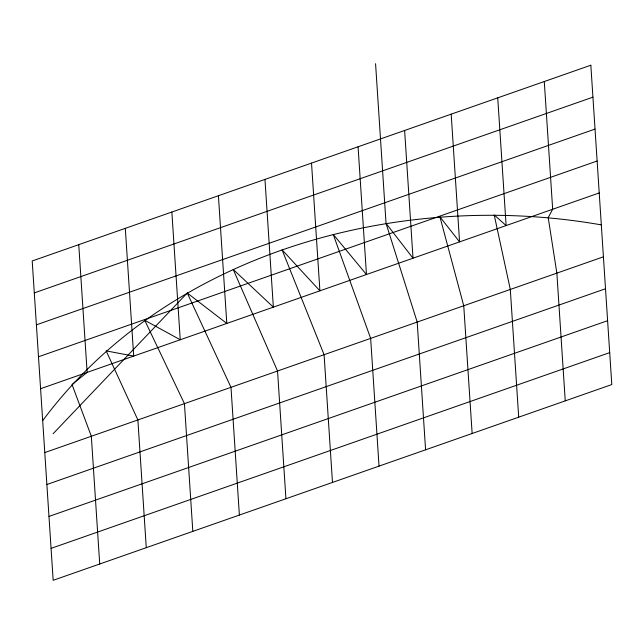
<?xml version="1.0" encoding="UTF-8"?>
<svg xmlns="http://www.w3.org/2000/svg" width="644" height="644" viewBox="0 0 644 644"><rect width="100%" height="100%" fill="white"/><g stroke="black" fill="none" stroke-linecap="round" stroke-linejoin="round"><path stroke-width="0.97" d="M42.681 420.645C168.656 251.554 399.691 189.465 601.319 224.885M53.106 433.726L187.251 293.02L226.801 323.457L218.413 195.72M34.293 292.907L592.939 97.155M36.394 324.842L595.032 129.082M38.487 356.776L597.125 161.016M40.58 388.71L599.226 192.95M44.774 452.579L603.42 256.819M46.875 484.513L605.513 288.754M48.968 516.44L607.606 320.688M51.061 548.374L609.707 352.622M375.565 63.692L386.038 223.355L413.013 258.204L404.625 130.466M187.251 293.02L230.987 387.326L239.375 515.055M386.038 223.355L417.199 322.072L425.587 449.81M544.285 81.53L552.673 209.268L548.213 217.608L556.859 273.137L565.247 400.866M497.731 97.848L506.12 225.577L494.19 214.911L510.306 289.446L518.694 417.183M451.178 114.157L459.566 241.894L439.916 216.835L463.752 305.763L472.141 433.493M358.072 146.784L366.46 274.521L333.214 234.392L370.646 338.382L379.034 466.119M311.519 163.093L319.907 290.83L282.064 249.816L324.093 354.699L332.481 482.436M264.966 179.41L273.354 307.148L233.209 269.433L277.54 371.008L285.928 498.746M171.859 212.037L180.248 339.766L144.723 320.277L184.434 403.635L192.822 531.372M125.306 228.346L133.694 356.084L106.155 350.883L137.88 419.952L146.268 547.682M78.753 244.664L87.141 372.393L72.007 384.476L91.327 436.262L99.715 563.999M590.838 65.221L32.2 260.973L53.162 580.308L611.8 384.557L590.838 65.221"/></g></svg>
